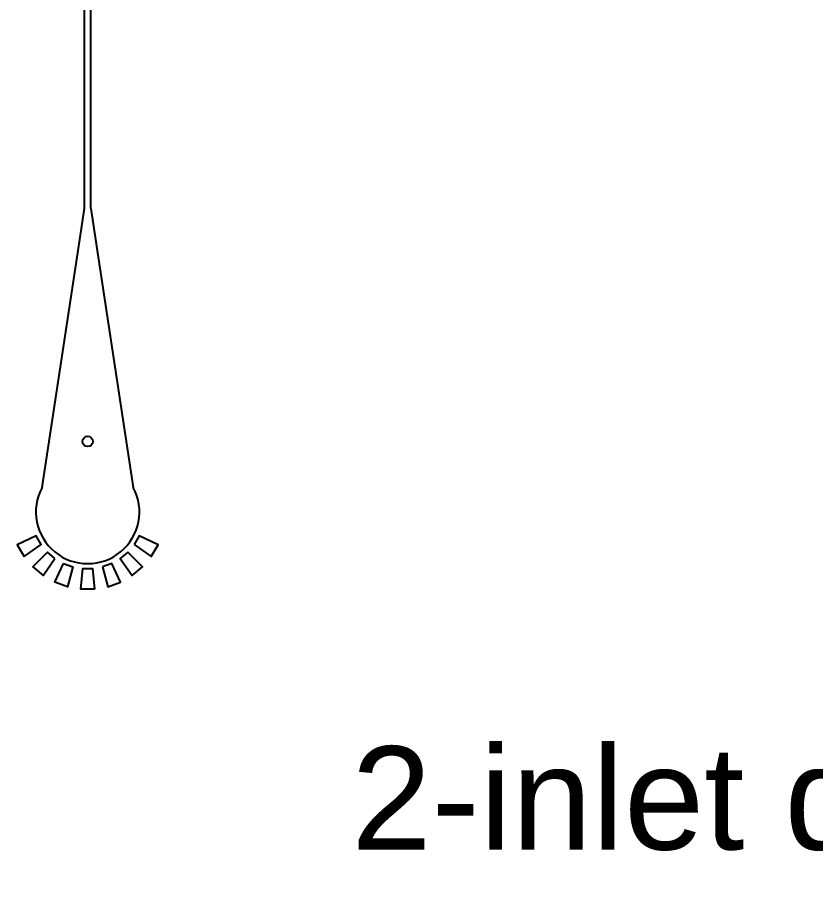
# Model space of a CAD drawing. Header units: inches. Extents: x 1277 to 1304299, y 7085 to 100777.
# Drawn here: x 8479 to 16190, y 8470 to 16814 of the extents above; entities that cross this region are included whole.
import ezdxf

# ---------------------------------------------------------------- set-up
doc = ezdxf.new("R2010")
doc.units = ezdxf.units.IN
doc.header["$MEASUREMENT"] = 0
doc.styles.get("Standard").update_dxf_attribs({"font": 'arial.ttf'})

msp = doc.modelspace()

# ---------------------------------------------------------------- linework, layer by layer
for p, q in [((9129.3, 16715.3), (9129.3, 18113.7)), ((9189.3, 16715.3), (9189.3, 18113.7)), ((9129.3, 16568.6), (9129.3, 16715.3)), ((9189.3, 16568.6), (9189.3, 16715.3)), ((9129.3, 14967.7), (9129.3, 16568.6)), ((9189.3, 14967.7), (9189.3, 16568.6)), ((9059.3, 14497.1), (9129.3, 14967.7)), ((8718.8, 12271.2), (9059.3, 14497.1))]:
    msp.add_line(p, q)
msp.add_lwpolyline([(9189.3, 14967.7), (9259.3, 14497.1), (9599.6, 12271.2)])
for points in [[(8544.8, 11604.2), (8708.7, 11718.9), (8660.7, 11801.9), (8479.5, 11717.4)], [(9609.7, 11718.9), (9773.6, 11604.2), (9838.9, 11717.4), (9657.7, 11801.9)], [(8843.7, 11583.8), (8770.3, 11645.5), (8628.9, 11504), (8729, 11420)], [(9548.1, 11645.5), (9474.7, 11583.8), (9589.4, 11420), (9689.5, 11504)], [(8926.8, 11535.9), (9016.8, 11503.1), (8965.1, 11309.9), (8842.2, 11354.6)], [(9301.5, 11503.1), (9353.3, 11309.9), (9476.2, 11354.6), (9391.6, 11535.9)], [(9224.6, 11287.2), (9093.8, 11287.2), (9111.3, 11486.5), (9207.1, 11486.5)]]:
    msp.add_lwpolyline(points, close=True)
msp.add_circle((9159.2, 12716.1), 50)
msp.add_arc((9159.2, 12034.4), 500, 151.73065, 28.26935)

# ---------------------------------------------------------------- texts
msp.add_text('2-inlet droplet generator', height=997.695).set_placement((11705.5, 8771.2))

doc.saveas('drawing.dxf')
